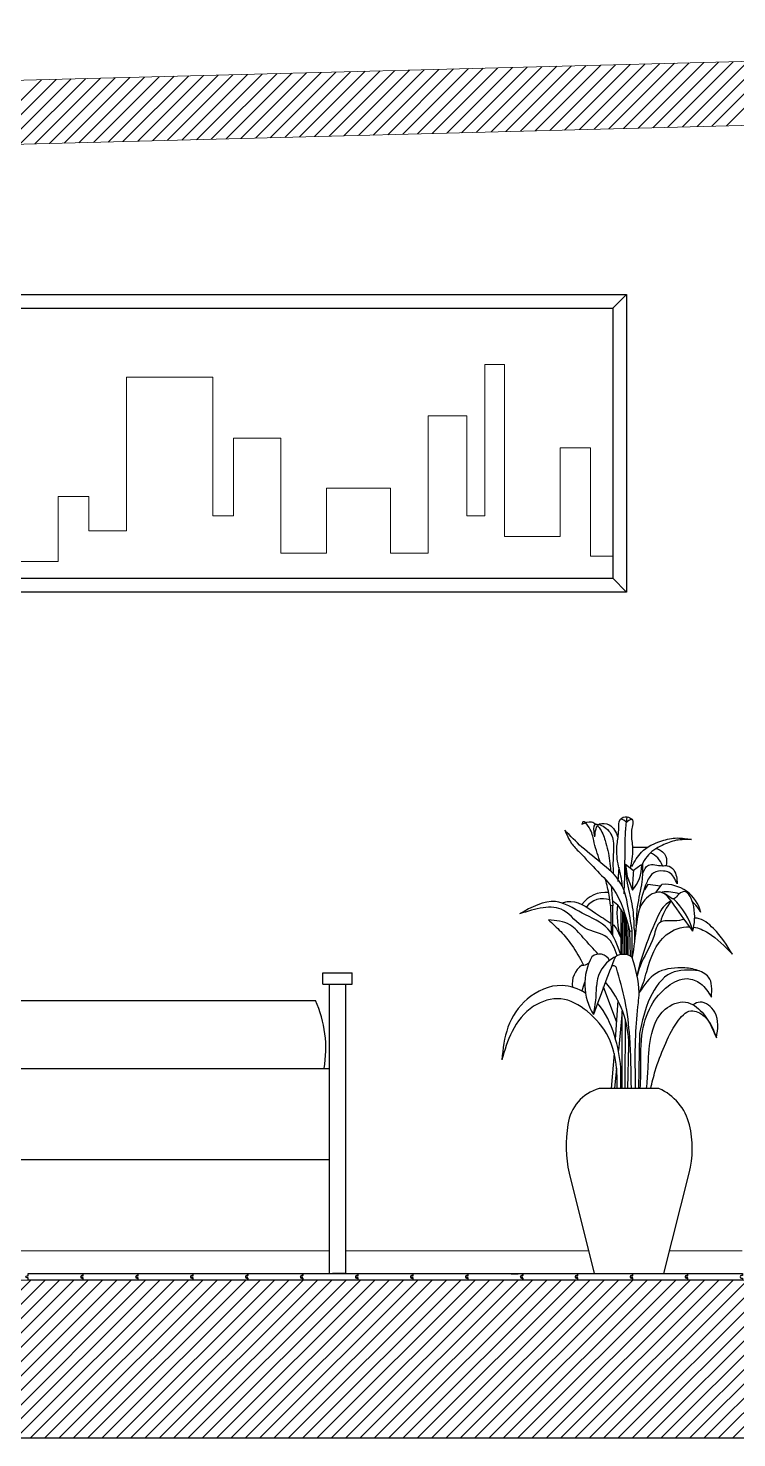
# Model space of a CAD drawing. Header units: millimetres. Extents: x 2837 to 6066, y 1056 to 2217.
# Drawn here: x 5622.7 to 5778, y 1055.7 to 1364.8 of the extents above; entities that cross this region are included whole.
import ezdxf

# ---------------------------------------------------------------- set-up
doc = ezdxf.new("R2010")
doc.units = ezdxf.units.MM
for name, color, linetype, lineweight in [('arredi', 8, 'Continuous', 30), ('legno', 35, 'Continuous', 30), ('muri sezionati', 7, 'Continuous', 18), ('retino muri', 2, 'Continuous', 18)]:
    doc.layers.add(name, color=color, linetype=linetype, lineweight=lineweight)
for name, color, linetype in [('linea tratteggiata', 111, 'Continuous'), ('piante', 102, 'Continuous'), ('tessuti', 51, 'Continuous')]:
    doc.layers.add(name, color=color, linetype=linetype)

msp = doc.modelspace()

# ---------------------------------------------------------------- linework, layer by layer
at = {"layer": 'arredi'}
for p, q in [((5750.88, 1303.41), (5753.88, 1306.41)), ((5510.64, 1303.41), (5750.88, 1303.41)), ((5750.88, 1303.41), (5750.88, 1303.41)), ((5750.88, 1303.41), (5750.88, 1244.18)), ((5510.64, 1244.18), (5750.88, 1244.18)), ((5750.88, 1244.18), (5753.88, 1241.18)), ((5687.28, 1155.18), (5687.28, 1157.68)), ((5693.68, 1155.18), (5693.68, 1157.68)), ((5687.28, 1155.18), (5693.68, 1155.18)), ((5688.73, 1155.18), (5692.23, 1155.18)), ((5484.73, 1136.68), (5688.73, 1136.68)), ((5760.96, 1132.28), (5747.84, 1132.28)), ((5484.73, 1116.68), (5688.73, 1116.68)), ((5741.26, 1113.72), (5746.76, 1091.68)), ((5762.06, 1091.68), (5767.56, 1113.72)), ((5687.59, 1091.68), (5691.09, 1091.68)), ((5746.76, 1091.68), (5762.06, 1091.68))]:
    msp.add_line(p, q, dxfattribs=at)
at = {"layer": 'arredi', "lineweight": 20, "transparency": 33554687}
for p, q in [((5722.82, 1257.89), (5722.82, 1291.06)), ((5722.82, 1291.06), (5727.09, 1291.06)), ((5727.09, 1291.06), (5727.09, 1253.33)), ((5644.23, 1254.58), (5644.23, 1288.32)), ((5644.23, 1288.32), (5663.12, 1288.32)), ((5663.12, 1288.32), (5663.12, 1257.89)), ((5710.33, 1249.68), (5710.33, 1279.8)), ((5710.33, 1279.8), (5718.86, 1279.8)), ((5718.86, 1279.8), (5718.86, 1257.89)), ((5667.69, 1257.89), (5667.69, 1274.93)), ((5667.69, 1274.93), (5678.05, 1274.93)), ((5678.05, 1274.93), (5678.05, 1249.68)), ((5739.27, 1253.33), (5739.27, 1272.8)), ((5739.27, 1272.8), (5745.97, 1272.8)), ((5745.97, 1272.8), (5745.97, 1249.07)), ((5629.22, 1247.86), (5629.22, 1262.16)), ((5629.22, 1262.16), (5635.94, 1262.16)), ((5635.94, 1262.16), (5635.94, 1254.58)), ((5688.1, 1249.68), (5688.1, 1263.98)), ((5688.1, 1263.98), (5702.11, 1263.98)), ((5702.11, 1263.98), (5702.11, 1249.68)), ((5663.12, 1257.89), (5667.69, 1257.89)), ((5718.86, 1257.89), (5722.82, 1257.89)), ((5635.94, 1254.58), (5644.23, 1254.58)), ((5727.09, 1253.33), (5739.27, 1253.33)), ((5678.05, 1249.68), (5688.1, 1249.68)), ((5702.11, 1249.68), (5710.33, 1249.68)), ((5745.97, 1249.07), (5750.88, 1249.07)), ((5617.74, 1247.86), (5629.22, 1247.86))]:
    msp.add_line(p, q, dxfattribs=at)
at = {"layer": 'arredi'}
msp.add_lwpolyline([(5507.64, 1306.41), (5753.88, 1306.41), (5753.88, 1241.18), (5507.64, 1241.18)], close=True, dxfattribs=at)
for points in [[(5687.28, 1157.68), (5693.68, 1157.68)], [(5688.73, 1091.68), (5688.73, 1155.18)], [(5692.23, 1155.18), (5692.23, 1091.68)]]:
    msp.add_lwpolyline(points, dxfattribs=at)
for centre, major_axis, start_param, end_param in [((5750.36, 1123.17), (-6.68, 6.68), -0.516143, 0.655855), ((5756.16, 1121.43), (8.39, 8.39), 5.74452, 6.652576), ((5770.54, 1119.8), (21.15, 21.15), 2.202348, 2.561011), ((5746.72, 1119.22), (-15.24, 15.24), 3.668913, 4.165838)]:
    msp.add_ellipse(centre, major_axis=major_axis, ratio=1, start_param=start_param, end_param=end_param, dxfattribs=at)
at = {"layer": 'legno', "lineweight": 20, "transparency": 33554687}
for p, q in [((5510.2, 1096.68), (5688.73, 1096.68)), ((5692.23, 1096.68), (5745.52, 1096.68)), ((5763.3, 1096.68), (5779.2, 1096.68))]:
    msp.add_line(p, q, dxfattribs=at)
at = {"layer": 'legno'}
for p, q in [((5622.67, 1091.68), (5634.67, 1091.68)), ((5634.73, 1091.68), (5646.73, 1091.68)), ((5646.77, 1091.68), (5658.77, 1091.68)), ((5658.8, 1091.68), (5670.8, 1091.68)), ((5670.85, 1091.68), (5682.85, 1091.68)), ((5682.9, 1091.68), (5694.9, 1091.68)), ((5692.36, 1091.68), (5689.36, 1091.68)), ((5694.99, 1091.68), (5706.99, 1091.68)), ((5707.05, 1091.68), (5719.05, 1091.68)), ((5719.11, 1091.68), (5731.11, 1091.68)), ((5728.58, 1091.66), (5730.08, 1091.66)), ((5731.14, 1091.68), (5743.14, 1091.68)), ((5743.18, 1091.68), (5755.18, 1091.68)), ((5755.24, 1091.68), (5767.24, 1091.68)), ((5767.28, 1091.68), (5779.28, 1091.68))]:
    msp.add_line(p, q, dxfattribs=at)
at = {"layer": 'legno', "ltscale": 0.2}
msp.add_line((5695.09, 1091.68), (5696.59, 1091.68), dxfattribs=at)
at = {"layer": 'legno'}
for points in [[(5626.17, 1090.28), (5624.97, 1090.28), (5624.97, 1090.28), (5622.67, 1090.28), (5622.67, 1090.73), (5622.42, 1090.73, -1), (5622.42, 1091.23), (5622.67, 1091.23), (5622.67, 1091.68), (5634.67, 1091.68), (5634.67, 1091.28), (5634.42, 1091.28, 0.848617), (5634.41, 1090.68), (5634.67, 1090.68), (5634.67, 1090.28), (5629.97, 1090.28), (5629.97, 1090.28), (5628.77, 1090.28), (5628.77, 1090.28), (5626.17, 1090.28)], [(5638.23, 1090.28), (5637.03, 1090.28), (5637.03, 1090.28), (5634.73, 1090.28), (5634.73, 1090.73), (5634.48, 1090.73, -1), (5634.48, 1091.23), (5634.73, 1091.23), (5634.73, 1091.68), (5646.73, 1091.68), (5646.73, 1091.28), (5646.48, 1091.28, 0.848617), (5646.47, 1090.68), (5646.73, 1090.68), (5646.73, 1090.28), (5642.03, 1090.28), (5642.03, 1090.28), (5640.83, 1090.28), (5640.83, 1090.28), (5638.23, 1090.28)], [(5650.27, 1090.28), (5649.07, 1090.28), (5649.07, 1090.28), (5646.77, 1090.28), (5646.77, 1090.73), (5646.52, 1090.73, -1), (5646.52, 1091.23), (5646.77, 1091.23), (5646.77, 1091.68), (5658.77, 1091.68), (5658.77, 1091.28), (5658.52, 1091.28, 0.848617), (5658.51, 1090.68), (5658.77, 1090.68), (5658.77, 1090.28), (5654.07, 1090.28), (5654.07, 1090.28), (5652.87, 1090.28), (5652.87, 1090.28), (5650.27, 1090.28)], [(5662.3, 1090.28), (5661.1, 1090.28), (5661.1, 1090.28), (5658.8, 1090.28), (5658.8, 1090.73), (5658.55, 1090.73, -1), (5658.55, 1091.23), (5658.8, 1091.23), (5658.8, 1091.68), (5670.8, 1091.68), (5670.8, 1091.28), (5670.54, 1091.28, 0.848617), (5670.53, 1090.68), (5670.8, 1090.68), (5670.8, 1090.28), (5666.1, 1090.28), (5666.1, 1090.28), (5664.9, 1090.28), (5664.9, 1090.28), (5662.3, 1090.28)], [(5674.35, 1090.28), (5673.15, 1090.28), (5673.15, 1090.28), (5670.85, 1090.28), (5670.85, 1090.73), (5670.6, 1090.73, -1), (5670.6, 1091.23), (5670.85, 1091.23), (5670.85, 1091.68), (5682.85, 1091.68), (5682.85, 1091.28), (5682.59, 1091.28, 0.848617), (5682.58, 1090.68), (5682.85, 1090.68), (5682.85, 1090.28), (5678.15, 1090.28), (5678.15, 1090.28), (5676.95, 1090.28), (5676.95, 1090.28), (5674.35, 1090.28)], [(5686.4, 1090.28), (5685.2, 1090.28), (5685.2, 1090.28), (5682.9, 1090.28), (5682.9, 1090.73), (5682.65, 1090.73, -1), (5682.65, 1091.23), (5682.9, 1091.23), (5682.9, 1091.68), (5694.9, 1091.68), (5694.9, 1091.28), (5694.65, 1091.28, 0.848617), (5694.64, 1090.68), (5694.9, 1090.68), (5694.9, 1090.28), (5690.2, 1090.28), (5690.2, 1090.28), (5689, 1090.28), (5689, 1090.28), (5686.4, 1090.28)], [(5698.49, 1090.28), (5697.29, 1090.28), (5697.29, 1090.28), (5694.99, 1090.28), (5694.99, 1090.73), (5694.74, 1090.73, -1), (5694.74, 1091.23), (5694.99, 1091.23), (5694.99, 1091.68), (5706.99, 1091.68), (5706.99, 1091.28), (5706.73, 1091.28, 0.848617), (5706.72, 1090.68), (5706.99, 1090.68), (5706.99, 1090.28), (5702.29, 1090.28), (5702.29, 1090.28), (5701.09, 1090.28), (5701.09, 1090.28), (5698.49, 1090.28)], [(5710.55, 1090.28), (5709.35, 1090.28), (5709.35, 1090.28), (5707.05, 1090.28), (5707.05, 1090.73), (5706.8, 1090.73, -1), (5706.8, 1091.23), (5707.05, 1091.23), (5707.05, 1091.68), (5719.05, 1091.68), (5719.05, 1091.28), (5718.79, 1091.28, 0.848617), (5718.78, 1090.68), (5719.05, 1090.68), (5719.05, 1090.28), (5714.35, 1090.28), (5714.35, 1090.28), (5713.15, 1090.28), (5713.15, 1090.28), (5710.55, 1090.28)], [(5722.61, 1090.28), (5721.41, 1090.28), (5721.41, 1090.28), (5719.11, 1090.28), (5719.11, 1090.73), (5718.86, 1090.73, -1), (5718.86, 1091.23), (5719.11, 1091.23), (5719.11, 1091.68), (5731.11, 1091.68), (5731.11, 1091.28), (5730.86, 1091.28, 0.848617), (5730.85, 1090.68), (5731.11, 1090.68), (5731.11, 1090.28), (5726.41, 1090.28), (5726.41, 1090.28), (5725.21, 1090.28), (5725.21, 1090.28), (5722.61, 1090.28)], [(5734.64, 1090.28), (5733.44, 1090.28), (5733.44, 1090.28), (5731.14, 1090.28), (5731.14, 1090.73), (5730.89, 1090.73, -1), (5730.89, 1091.23), (5731.14, 1091.23), (5731.14, 1091.68), (5743.14, 1091.68), (5743.14, 1091.28), (5742.88, 1091.28, 0.848617), (5742.87, 1090.68), (5743.14, 1090.68), (5743.14, 1090.28), (5738.44, 1090.28), (5738.44, 1090.28), (5737.24, 1090.28), (5737.24, 1090.28), (5734.64, 1090.28)], [(5746.68, 1090.28), (5745.48, 1090.28), (5745.48, 1090.28), (5743.18, 1090.28), (5743.18, 1090.73), (5742.93, 1090.73, -1), (5742.93, 1091.23), (5743.18, 1091.23), (5743.18, 1091.68), (5755.18, 1091.68), (5755.18, 1091.28), (5754.92, 1091.28, 0.848617), (5754.91, 1090.68), (5755.18, 1090.68), (5755.18, 1090.28), (5750.48, 1090.28), (5750.48, 1090.28), (5749.28, 1090.28), (5749.28, 1090.28), (5746.68, 1090.28)], [(5758.74, 1090.28), (5757.54, 1090.28), (5757.54, 1090.28), (5755.24, 1090.28), (5755.24, 1090.73), (5754.99, 1090.73, -1), (5754.99, 1091.23), (5755.24, 1091.23), (5755.24, 1091.68), (5767.24, 1091.68), (5767.24, 1091.28), (5766.98, 1091.28, 0.848617), (5766.97, 1090.68), (5767.24, 1090.68), (5767.24, 1090.28), (5762.54, 1090.28), (5762.54, 1090.28), (5761.34, 1090.28), (5761.34, 1090.28), (5758.74, 1090.28)], [(5770.78, 1090.28), (5769.58, 1090.28), (5769.58, 1090.28), (5767.28, 1090.28), (5767.28, 1090.73), (5767.03, 1090.73, -1), (5767.03, 1091.23), (5767.28, 1091.23), (5767.28, 1091.68), (5779.28, 1091.68), (5779.28, 1091.28), (5779.02, 1091.28, 0.848617), (5779.01, 1090.68), (5779.28, 1090.68), (5779.28, 1090.28), (5774.58, 1090.28), (5774.58, 1090.28), (5773.38, 1090.28), (5773.38, 1090.28), (5770.78, 1090.28)]]:
    msp.add_lwpolyline(points, format="xyb", close=True, dxfattribs=at)
at = {"layer": 'linea tratteggiata'}
msp.add_line((5478.07, 1055.68), (5926.45, 1055.68), dxfattribs=at)
at = {"layer": 'muri sezionati'}
for p, q in [((5478.07, 1349.68), (6058.45, 1364.84)), ((6053.45, 1090.28), (5478.07, 1090.28))]:
    msp.add_line(p, q, dxfattribs=at)
at = {"layer": 'piante'}
for p, q in [((5753.64, 1181.48), (5753.99, 1178.76)), ((5753.64, 1181.48), (5755.39, 1180.11)), ((5757, 1181.25), (5755.39, 1180.11)), ((5757, 1181.25), (5757.43, 1181.48)), ((5752.15, 1180.84), (5751.92, 1177.7)), ((5753.99, 1178.76), (5755.16, 1175.79)), ((5758.55, 1177.03), (5757.81, 1175.87)), ((5761.28, 1176.66), (5758.55, 1177.03)), ((5760.38, 1175.36), (5761.57, 1177.03)), ((5750.88, 1172.38), (5750.37, 1172.44)), ((5750.37, 1172.44), (5750.47, 1166.41)), ((5750.88, 1165.76), (5750.88, 1172.38)), ((5752.57, 1171.57), (5752.57, 1161.62)), ((5752.94, 1170.94), (5752.85, 1161.67)), ((5753.23, 1171.35), (5753.23, 1161.71)), ((5753.53, 1161.68), (5753.53, 1170.42)), ((5753.76, 1169.69), (5753.82, 1161.64)), ((5754.23, 1166.82), (5753.78, 1166.88)), ((5754.23, 1161.52), (5754.23, 1168.18)), ((5754.53, 1166.88), (5755.12, 1166.82)), ((5754.53, 1166.88), (5754.62, 1161.34)), ((5755.12, 1161.01), (5755.12, 1166.82)), ((5755.57, 1167), (5755.57, 1164.55)), ((5755.74, 1166.88), (5755.59, 1166.82)), ((5755.74, 1166.88), (5755.86, 1166.84)), ((5751.7, 1146.75), (5748.82, 1154.6)), ((5751.47, 1143.03), (5752, 1151.62)), ((5752.92, 1149.16), (5752.06, 1140.65)), ((5752.88, 1132.28), (5752.88, 1149.28)), ((5753.57, 1147.52), (5753.49, 1132.28)), ((5756.71, 1144.35), (5756.5, 1132.28)), ((5754.17, 1132.28), (5754.37, 1141.76)), ((5751.14, 1140), (5750.5, 1132.28)), ((5751.66, 1136.74), (5751.21, 1132.28))]:
    msp.add_line(p, q, dxfattribs=at)
for centre, major_axis, start_param, end_param in [((5752.09, 1189.14), (1.61, 1.61), 6.203441, 6.871665), ((5755.55, 1189.14), (-1.61, 1.61), -0.5562, 0.079744), ((5748.75, 1181.28), (-5.97, 5.97), 3.219003, 3.926415), ((5757.21, 1179.61), (3.37, 3.37), 5.827291, 6.659456), ((5803.61, 1175.44), (34.26, 34.26), 2.259666, 2.349042), ((5749.24, 1168.83), (-4.56, 4.56), -0.893841, 0.149309), ((5762.27, 1168.95), (5.74, 5.74), 5.737421, 7.155208), ((5762.71, 1167.04), (-5.92, 5.92), -1.113102, -0.660054), ((5748.69, 1169.35), (-3.22, 3.22), -1.122909, 0.135767), ((5747.4, 1168.11), (4.44, 4.44), 5.878581, 6.499046), ((5769.78, 1170.69), (12.74, 12.74), 2.249468, 2.658306), ((5766.17, 1168.46), (3.95, 3.95), 1.255291, 1.905952), ((5773.31, 1165.62), (-8.79, 8.79), 0.104974, 0.527328), ((5752.98, 1162.33), (11.37, 11.37), 5.780863, 6.298446), ((5762.71, 1167.04), (5.92, 5.92), 5.974085, 6.33973), ((5822.95, 1140.52), (48.7, 48.7), 1.89947, 2.11384), ((5744.15, 1161.6), (1.62, 1.62), 3.891129, 4.620321), ((5757.29, 1155.16), (-8.89, 8.89), 0.285566, 1.343092), ((5747.86, 1159.26), (-1.78, 1.78), 4.386146, 6.193449), ((5977.8, 1068.41), (173, 173), 1.967249, 2.02267), ((5754.69, 1154.54), (-5.24, 5.24), -0.121006, 0.768147), ((5754.69, 1154.54), (-5.24, 5.24), -0.327975, -0.121006), ((5753.14, 1158.57), (-2.22, 2.22), -1.467778, -0.201839), ((5726.59, 1151.33), (21.3, 21.3), 5.563706, 5.824618), ((5746.76, 1155.32), (3.4, 3.4), 1.377404, 2.527825), ((5751.03, 1158.6), (-0.433, 0.433), 4.194003, 6.428598), ((5716.39, 1164.16), (-20.92, 20.92), 3.569014, 3.634845), ((5716.43, 1154.82), (21.81, 21.81), 5.291657, 5.492784), ((5732.94, 1141.72), (-15.15, 15.15), 3.928695, 4.634124)]:
    msp.add_ellipse(centre, major_axis=major_axis, ratio=1, start_param=start_param, end_param=end_param, dxfattribs=at)
for points, knots in [([(5748.08, 1181.91), (5748.05, 1182.01), (5747.52, 1183.63), (5746.63, 1186.33), (5746.28, 1188.85), (5744.44, 1191.32), (5744.14, 1190.47), (5744.07, 1190.29)], [95.780412, 95.780412, 95.780412, 95.780412, 98.739212, 144.427722, 174.093191, 192.080964, 197.179984, 197.179984, 197.179984, 197.179984]), ([(5744.07, 1190.29), (5744.8, 1190.59), (5745.9, 1191.05), (5746.86, 1190.49), (5747.16, 1190.24)], [0, 0, 0, 0, 21.302582, 32.237539, 32.237539, 32.237539, 32.237539]), ([(5746.85, 1187.8), (5746.69, 1188.83), (5746.36, 1190.95), (5750.03, 1189.35), (5751.25, 1186.4), (5750.82, 1182.85), (5750.89, 1180.47), (5750.94, 1179.38)], [0, 0, 0, 0, 23.231014, 47.89678, 79.502475, 117.702999, 149.80669, 149.80669, 149.80669, 149.80669]), ([(5746.9, 1187.52), (5747.03, 1188.72), (5747.25, 1190.76), (5750.77, 1190.23), (5751.52, 1188.48), (5751.97, 1187.41)], [0, 0, 0, 0, 87.53525, 149.028664, 246.783102, 246.783102, 246.783102, 246.783102]), ([(5752.94, 1176.65), (5752.93, 1176.84), (5752.82, 1178.51), (5751.82, 1181.47), (5751.6, 1185.55), (5752.29, 1188.6), (5752, 1191.44), (5753.4, 1191.94), (5753.96, 1191.88)], [5.22075, 5.22075, 5.22075, 5.22075, 10.816654, 54.707883, 96.555703, 127.145243, 151.049218, 166.979064, 166.979064, 166.979064, 166.979064]), ([(5753.33, 1175.01), (5753.36, 1175.69), (5753.45, 1177.88), (5753.53, 1181.38), (5753.52, 1185.6), (5753.56, 1187.77), (5753.76, 1190.03), (5753.96, 1191.88)], [0, 0, 0, 0, 19.816155, 64.427364, 105.427852, 135.252003, 147.740449, 147.740449, 147.740449, 147.740449]), ([(5753.96, 1191.88), (5754.38, 1191.75), (5755.65, 1191.35), (5754.65, 1188.55), (5755.29, 1185.56), (5755.12, 1182.65), (5754.71, 1180.95), (5754.63, 1180.62)], [0, 0, 0, 0, 34.684108, 105.494277, 196.765302, 322.37183, 351.918404, 351.918404, 351.918404, 351.918404]), ([(5740.34, 1188.94), (5740.75, 1187.96), (5741.5, 1186.14), (5744.29, 1183.39), (5747.3, 1180.05), (5752.34, 1175.12), (5753.66, 1170.15), (5754.53, 1166.88)], [0, 0, 0, 0, 92.573214, 172.047738, 341.39342, 493.117512, 783.811165, 783.811165, 783.811165, 783.811165]), ([(5755.12, 1166.82), (5754.8, 1168.74), (5754.25, 1172.05), (5753.1, 1177.53), (5748.82, 1181.44), (5744.17, 1184.94), (5741.55, 1187.67), (5740.34, 1188.94)], [0, 0, 0, 0, 173.611636, 297.319719, 482.826727, 661.823934, 815.832375, 815.832375, 815.832375, 815.832375]), ([(5747.5, 1189.92), (5747.61, 1189.79), (5748.45, 1188.8), (5749.38, 1186.26), (5750.12, 1182.99), (5750.3, 1180.72), (5750.34, 1179.97)], [36.622956, 36.622956, 36.622956, 36.622956, 41.302582, 72.258034, 117.097748, 139.158066, 139.158066, 139.158066, 139.158066]), ([(5755, 1180.95), (5755.63, 1182.09), (5757.1, 1184.74), (5761.03, 1186.61), (5764.87, 1187.44), (5767.06, 1187.06), (5768.11, 1186.88)], [0, 0, 0, 0, 112.827124, 262.716684, 363.930122, 456.891404, 456.891404, 456.891404, 456.891404]), ([(5755.16, 1185.21), (5756.11, 1185.21), (5757.21, 1185.21), (5758.32, 1185.21), (5758.48, 1185.2)], [0, 0, 0, 0, 27.8, 32.453759, 32.453759, 32.453759, 32.453759]), ([(5768.11, 1186.88), (5767, 1186.9), (5764.75, 1186.93), (5761.4, 1185.59), (5758.52, 1183.84), (5757.54, 1181.94), (5757.19, 1181.27)], [0, 0, 0, 0, 97.318446, 195.999752, 316.251488, 382.055515, 382.055515, 382.055515, 382.055515]), ([(5760.43, 1184.94), (5760.49, 1184.91), (5761.36, 1184.6), (5762.79, 1183.44), (5762.64, 1181.86), (5762.57, 1181.15)], [51.768965, 51.768965, 51.768965, 51.768965, 53.823067, 78.173837, 98.198821, 98.198821, 98.198821, 98.198821]), ([(5755.57, 1167), (5755.52, 1168.72), (5755.4, 1172.22), (5753.98, 1176.93), (5753.74, 1180.08), (5753.64, 1181.48)], [0, 0, 0, 0, 151.629153, 307.435186, 430.544893, 430.544893, 430.544893, 430.544893]), ([(5756, 1167.94), (5756.05, 1169.34), (5756.15, 1172.63), (5757.43, 1177.05), (5757.43, 1180.2), (5757.43, 1181.48)], [0, 0, 0, 0, 123.885108, 289.121666, 401.400248, 401.400248, 401.400248, 401.400248]), ([(5757.35, 1179.4), (5757.71, 1180.18), (5758.57, 1182.01), (5761.08, 1180.98), (5763, 1181.3), (5764.81, 1179.96), (5764.89, 1178.27), (5764.95, 1177.17)], [0, 0, 0, 0, 67.098137, 156.548458, 188.348458, 238.105066, 330.220211, 330.220211, 330.220211, 330.220211]), ([(5750.37, 1172.44), (5750.27, 1173.2), (5750.01, 1175.12), (5749.57, 1176.97), (5749.26, 1178.09)], [0, 0, 0, 0, 22.44393, 56.873836, 56.873836, 56.873836, 56.873836]), ([(5764.95, 1177.17), (5764.51, 1178.17), (5763.87, 1179.6), (5761.69, 1180.12), (5759.54, 1179.84), (5757.67, 1176.57), (5757.08, 1173.9), (5756.67, 1172.04)], [0, 0, 0, 0, 88.72294, 126.717676, 190.850351, 263.69045, 434.719921, 434.719921, 434.719921, 434.719921]), ([(5750.51, 1176.63), (5750.51, 1176.6), (5750.56, 1175.87), (5750.62, 1175.14), (5750.88, 1172.38)], [171.912566, 171.912566, 171.912566, 171.912566, 173.013757, 193.476406, 193.476406, 193.476406, 193.476406]), ([(5768.42, 1166.82), (5767.1, 1168.58), (5764.98, 1171.39), (5761.7, 1176.42), (5756.57, 1173.4), (5756, 1167.56), (5755.43, 1163.29), (5755.12, 1161.01)], [0, 0, 0, 0, 205.345562, 327.99384, 439.898264, 617.874891, 823.49989, 823.49989, 823.49989, 823.49989]), ([(5768.42, 1166.82), (5768.73, 1168.45), (5769.26, 1171.26), (5767.2, 1176.3), (5765.11, 1174.81), (5764.11, 1173.43), (5762.79, 1174.83), (5761.82, 1175.16), (5761.3, 1175.34)], [0, 0, 0, 0, 158.472711, 273.298666, 322.590044, 355.10108, 399.709869, 450.201763, 450.201763, 450.201763, 450.201763]), ([(5752.57, 1161.62), (5751.86, 1163.72), (5750.39, 1168.03), (5744.13, 1170.49), (5737.74, 1174.71), (5733.05, 1172.07), (5730.37, 1170.57)], [0, 0, 0, 0, 185.876678, 381.705685, 567.951329, 814.616284, 814.616284, 814.616284, 814.616284]), ([(5751.78, 1161.49), (5751.23, 1163.02), (5750.03, 1166.31), (5744, 1166.8), (5739.66, 1173.53), (5733.9, 1171.69), (5730.37, 1170.57)], [0, 0, 0, 0, 132.936917, 286.724302, 467.492663, 752.255722, 752.255722, 752.255722, 752.255722]), ([(5739.72, 1172.95), (5740.1, 1173.09), (5742.62, 1173.92), (5746.38, 1171.22), (5749.35, 1169.24), (5750.44, 1168.53)], [3.653797, 3.653797, 3.653797, 3.653797, 15.498387, 81.271938, 120.132007, 120.132007, 120.132007, 120.132007]), ([(5736.71, 1169.3), (5737.64, 1168.45), (5739.51, 1166.74), (5742.22, 1163.47), (5743.62, 1160.85), (5744.42, 1159.35)], [0, 0, 0, 0, 110.96959, 223.749243, 372.859202, 372.859202, 372.859202, 372.859202]), ([(5747.67, 1161.76), (5746.57, 1162.93), (5744.54, 1165.08), (5741.5, 1168.83), (5738.39, 1169.14), (5736.71, 1169.3)], [0, 0, 0, 0, 143.157114, 263.674996, 406.149415, 406.149415, 406.149415, 406.149415]), ([(5766.52, 1169.36), (5765.82, 1169.21), (5764.03, 1168.84), (5760.64, 1169.52), (5759.73, 1163.96), (5757.19, 1160.75), (5756.38, 1157.7), (5756.19, 1156.94)], [139.115808, 139.115808, 139.115808, 139.115808, 159.734412, 189.6309, 223.951885, 293.794923, 316.484737, 316.484737, 316.484737, 316.484737]), ([(5777.06, 1161.74), (5775.86, 1163.69), (5773.93, 1166.83), (5770.46, 1169.54), (5768.98, 1169.68), (5768.81, 1169.68)], [0, 0, 0, 0, 68.684205, 110.193722, 115.809869, 115.809869, 115.809869, 115.809869]), ([(5756.65, 1153.32), (5757.42, 1154.76), (5758.57, 1159.24), (5760.76, 1165.93), (5765.87, 1167.82), (5767.69, 1167.78)], [0, 0, 0, 0, 48.221572, 137.421796, 190.399545, 190.399545, 190.399545, 190.399545]), ([(5768.58, 1167.7), (5769.7, 1167.51), (5772.97, 1166), (5775.41, 1163.46), (5777.06, 1161.74)], [199.057815, 199.057815, 199.057815, 199.057815, 232.259064, 301.985386, 301.985386, 301.985386, 301.985386]), ([(5754.92, 1132.28), (5754.87, 1136.03), (5754.77, 1142.45), (5753.81, 1151.37), (5752.33, 1156.34), (5751.62, 1158.76)], [0, 0, 0, 0, 331.37604, 566.620424, 788.854625, 788.854625, 788.854625, 788.854625]), ([(5772.46, 1152.35), (5772.58, 1153.99), (5772.77, 1156.8), (5769.02, 1158.51), (5765.13, 1158.95), (5759.85, 1158.2), (5757.72, 1154.95), (5756.65, 1153.32)], [0, 0, 0, 0, 129.692595, 222.322991, 321.919035, 485.833298, 650.816933, 650.816933, 650.816933, 650.816933]), ([(5769.79, 1158.08), (5767.59, 1158.28), (5762.93, 1158.6), (5758.32, 1151.9), (5757.28, 1146.99), (5756.71, 1144.35)], [3.224672, 3.224672, 3.224672, 3.224672, 64.001038, 133.106734, 213.90807, 213.90807, 213.90807, 213.90807]), ([(5756.88, 1132.28), (5756.92, 1133.3), (5757.08, 1137.2), (5756.72, 1143.38), (5758.74, 1150.33), (5762.36, 1154.74), (5766.65, 1156.94), (5770.52, 1155.43), (5771.77, 1153.44), (5772.46, 1152.35)], [0, 0, 0, 0, 90.649655, 344.569485, 544.008799, 710.416612, 842.450698, 934.516979, 1046.206593, 1046.206593, 1046.206593, 1046.206593]), ([(5744.87, 1153.22), (5743.3, 1154.19), (5738.77, 1155.75), (5731.7, 1152.62), (5727.3, 1145.96), (5726.76, 1141), (5726.5, 1138.54)], [226.813384, 226.813384, 226.813384, 226.813384, 279.44706, 359.671993, 432.898491, 504.955413, 504.955413, 504.955413, 504.955413]), ([(5755.8, 1132.28), (5755.8, 1133.19), (5755.81, 1137.07), (5755.66, 1143.3), (5756.31, 1149.51), (5756.59, 1152.51), (5756.65, 1153.32)], [0, 0, 0, 0, 27, 114.002069, 184.441263, 206.731171, 206.731171, 206.731171, 206.731171]), ([(5751.82, 1132.28), (5751.81, 1133.76), (5751.77, 1137.58), (5750.38, 1143.92), (5745.76, 1149.25), (5739.65, 1152.86), (5732.71, 1150.67), (5728.45, 1145.13), (5727.13, 1140.66), (5726.5, 1138.54)], [0, 0, 0, 0, 131.487642, 337.262276, 555.055664, 741.844636, 924.079759, 1138.581228, 1333.887449, 1333.887449, 1333.887449, 1333.887449]), ([(5752.57, 1132.28), (5752.62, 1133.82), (5752.75, 1137.74), (5751.37, 1144.21), (5749.3, 1149), (5747.5, 1151)], [0, 0, 0, 0, 45.4, 115.100215, 193.705218, 193.705218, 193.705218, 193.705218]), ([(5758.26, 1132.28), (5758.38, 1133.71), (5758.67, 1137.44), (5758.77, 1143.46), (5761.09, 1149.66), (5766.76, 1152.1), (5771.36, 1148.67), (5772.73, 1145.36), (5773.56, 1143.37)], [0, 0, 0, 0, 126.919502, 329.919108, 534.387981, 673.873464, 799.106846, 989.265201, 989.265201, 989.265201, 989.265201]), ([(5773.56, 1143.37), (5773.87, 1145.32), (5774.41, 1148.63), (5770.66, 1151.78), (5768.93, 1150.96), (5768.41, 1150.67)], [0, 0, 0, 0, 55.504234, 93.894337, 110.493209, 110.493209, 110.493209, 110.493209]), ([(5759.16, 1132.28), (5759.47, 1133.59), (5760.21, 1136.76), (5762.16, 1141.73), (5764.21, 1146.23), (5767.59, 1150.14), (5771.98, 1147.86), (5772.95, 1145.11), (5773.56, 1143.37)], [0, 0, 0, 0, 118.892388, 288.416546, 463.406831, 579.038834, 671.854781, 831.942382, 831.942382, 831.942382, 831.942382])]:
    msp.add_open_spline(points, degree=3, knots=knots, dxfattribs=at)
msp.add_open_spline([(5750.88, 1168.24), (5751.27, 1167.99), (5751.91, 1166.9), (5752.57, 1165.33)], degree=3, dxfattribs=at)
at = {"layer": 'retino muri', "linetype": 'Continuous', "lineweight": 20, "transparency": 33554687}
for p, q in [((5753.19, 1342.84), (5767.59, 1357.24)), ((5756.42, 1342.93), (5770.82, 1357.32)), ((5759.64, 1343.01), (5774.04, 1357.41)), ((5762.87, 1343.09), (5777.27, 1357.49)), ((5766.1, 1343.18), (5780.5, 1357.58)), ((5769.33, 1343.26), (5783.72, 1357.66)), ((5772.56, 1343.35), (5786.95, 1357.75)), ((5775.78, 1343.43), (5790.18, 1357.83)), ((5636.99, 1339.79), (5651.4, 1354.2)), ((5640.21, 1339.87), (5654.63, 1354.29)), ((5643.44, 1339.96), (5657.86, 1354.37)), ((5646.67, 1340.04), (5661.08, 1354.46)), ((5649.9, 1340.13), (5664.31, 1354.54)), ((5653.13, 1340.21), (5667.54, 1354.63)), ((5656.35, 1340.3), (5670.77, 1354.71)), ((5659.58, 1340.38), (5673.99, 1354.79)), ((5662.81, 1340.47), (5677.22, 1354.88)), ((5666.04, 1340.55), (5680.45, 1354.96)), ((5669.27, 1340.64), (5683.68, 1355.05)), ((5672.49, 1340.72), (5686.9, 1355.13)), ((5675.72, 1340.81), (5690.13, 1355.22)), ((5678.95, 1340.89), (5693.36, 1355.3)), ((5682.18, 1340.98), (5696.58, 1355.38)), ((5685.4, 1341.06), (5699.81, 1355.47)), ((5688.63, 1341.15), (5703.04, 1355.55)), ((5691.86, 1341.23), (5706.27, 1355.64)), ((5695.09, 1341.32), (5709.49, 1355.72)), ((5698.32, 1341.4), (5712.72, 1355.81)), ((5701.54, 1341.48), (5715.95, 1355.89)), ((5704.77, 1341.57), (5719.18, 1355.97)), ((5708, 1341.65), (5722.4, 1356.06)), ((5711.23, 1341.74), (5725.63, 1356.14)), ((5714.45, 1341.82), (5728.86, 1356.23)), ((5717.68, 1341.91), (5732.09, 1356.31)), ((5720.91, 1341.99), (5735.31, 1356.4)), ((5724.14, 1342.08), (5738.54, 1356.48)), ((5727.37, 1342.16), (5741.77, 1356.56)), ((5730.59, 1342.25), (5745, 1356.65)), ((5733.82, 1342.33), (5748.22, 1356.73)), ((5737.05, 1342.42), (5751.45, 1356.82)), ((5740.28, 1342.5), (5754.68, 1356.9)), ((5743.51, 1342.59), (5757.91, 1356.99)), ((5746.73, 1342.67), (5761.13, 1357.07)), ((5749.96, 1342.76), (5764.36, 1357.16)), ((5611.16, 1339.11), (5625.58, 1353.53)), ((5614.39, 1339.2), (5628.81, 1353.61)), ((5617.62, 1339.28), (5632.04, 1353.7)), ((5620.85, 1339.37), (5635.26, 1353.78)), ((5624.08, 1339.45), (5638.49, 1353.87)), ((5627.3, 1339.54), (5641.72, 1353.95)), ((5630.53, 1339.62), (5644.95, 1354.04)), ((5633.76, 1339.71), (5648.17, 1354.12)), ((5588.6, 1055.68), (5623.2, 1090.28)), ((5591.75, 1055.68), (5626.35, 1090.28)), ((5594.89, 1055.68), (5629.49, 1090.28)), ((5598.03, 1055.68), (5632.63, 1090.28)), ((5601.18, 1055.68), (5635.78, 1090.28)), ((5604.32, 1055.68), (5638.92, 1090.28)), ((5607.46, 1055.68), (5642.06, 1090.28)), ((5610.61, 1055.68), (5645.21, 1090.28)), ((5613.75, 1055.68), (5648.35, 1090.28)), ((5616.89, 1055.68), (5651.49, 1090.28)), ((5620.04, 1055.68), (5654.64, 1090.28)), ((5623.18, 1055.68), (5657.78, 1090.28)), ((5626.32, 1055.68), (5660.92, 1090.28)), ((5629.46, 1055.68), (5664.06, 1090.28)), ((5632.61, 1055.68), (5667.21, 1090.28)), ((5635.75, 1055.68), (5670.35, 1090.28)), ((5638.89, 1055.68), (5673.49, 1090.28)), ((5642.04, 1055.68), (5676.64, 1090.28)), ((5645.18, 1055.68), (5679.78, 1090.28)), ((5648.32, 1055.68), (5682.92, 1090.28)), ((5651.47, 1055.68), (5686.07, 1090.28)), ((5654.61, 1055.68), (5689.21, 1090.28)), ((5657.75, 1055.68), (5692.35, 1090.28)), ((5660.9, 1055.68), (5695.5, 1090.28)), ((5664.04, 1055.68), (5698.64, 1090.28)), ((5667.18, 1055.68), (5701.78, 1090.28)), ((5670.32, 1055.68), (5704.92, 1090.28)), ((5673.47, 1055.68), (5708.07, 1090.28)), ((5676.61, 1055.68), (5711.21, 1090.28)), ((5679.75, 1055.68), (5714.35, 1090.28)), ((5682.9, 1055.68), (5717.5, 1090.28)), ((5686.04, 1055.68), (5720.64, 1090.28)), ((5689.18, 1055.68), (5723.78, 1090.28)), ((5692.33, 1055.68), (5726.93, 1090.28)), ((5695.47, 1055.68), (5730.07, 1090.28)), ((5698.61, 1055.68), (5733.21, 1090.28)), ((5701.76, 1055.68), (5736.36, 1090.28)), ((5704.9, 1055.68), (5739.5, 1090.28)), ((5708.04, 1055.68), (5742.64, 1090.28)), ((5711.18, 1055.68), (5745.78, 1090.28)), ((5714.33, 1055.68), (5748.93, 1090.28)), ((5717.47, 1055.68), (5752.07, 1090.28)), ((5720.61, 1055.68), (5755.21, 1090.28)), ((5723.76, 1055.68), (5758.36, 1090.28)), ((5726.9, 1055.68), (5761.5, 1090.28)), ((5730.04, 1055.68), (5764.64, 1090.28)), ((5733.19, 1055.68), (5767.79, 1090.28)), ((5736.33, 1055.68), (5770.93, 1090.28)), ((5739.47, 1055.68), (5774.07, 1090.28)), ((5742.62, 1055.68), (5777.22, 1090.28)), ((5745.76, 1055.68), (5780.36, 1090.28)), ((5748.9, 1055.68), (5783.5, 1090.28)), ((5752.05, 1055.68), (5786.65, 1090.28)), ((5755.19, 1055.68), (5789.79, 1090.28)), ((5758.33, 1055.68), (5792.93, 1090.28)), ((5761.47, 1055.68), (5796.07, 1090.28)), ((5764.62, 1055.68), (5799.22, 1090.28)), ((5767.76, 1055.68), (5802.36, 1090.28)), ((5770.9, 1055.68), (5805.5, 1090.28)), ((5774.05, 1055.68), (5808.65, 1090.28)), ((5777.19, 1055.68), (5811.79, 1090.28))]:
    msp.add_line(p, q, dxfattribs=at)
at = {"layer": 'retino muri'}
msp.add_line((5607.22, 1339.01), (5926.45, 1347.39), dxfattribs=at)
at = {"layer": 'tessuti'}
msp.add_line((5487.62, 1151.6), (5685.65, 1151.6), dxfattribs=at)
msp.add_arc((5662.65, 1141.14), 25.27, 349.8189, 24.4429, dxfattribs=at)

doc.saveas('drawing.dxf')
